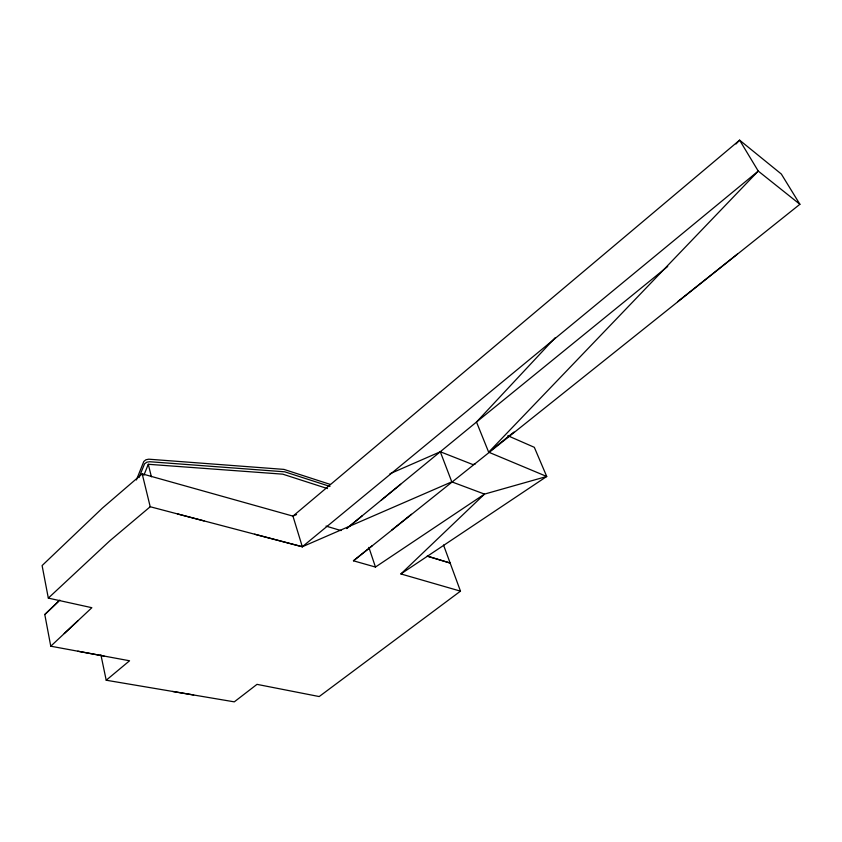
<?xml version="1.0" encoding="UTF-8"?>
<svg xmlns="http://www.w3.org/2000/svg" width="842" height="842" viewBox="0 0 842 842"><rect width="100%" height="100%" fill="white"/><g stroke="black" fill="none" stroke-linecap="round" stroke-linejoin="round"><path stroke-width="1.26" d="M136.415 479.961L143.793 461.49L145.95 459.753L148.739 459.185L283.943 469.394L330.453 484.476M138.962 477.625L144.571 463.784L146.95 462.142L149.75 461.732L284.68 471.804L329.98 486.434M143.898 475.193L148.287 464.279L282.744 474.162L327.475 488.581M555.246 337.663L476.498 422.031L346.757 528.471M736.024 143.982L739.602 140.151L781.334 174.041L799.9 204.28L353.44 560.804L375.458 567.045L484.508 494.107L546.732 476.477L534.323 447.312L507.821 435.724M100.924 654.897L106.208 680.231L129.573 660.77L50.762 646.203L44.794 614.534L58.056 601.819M44.794 614.534L59.845 600.104M443.523 545.027L460.479 591.147L400.897 573.939L484.508 494.107L451.786 481.856L302.32 546.753L254.621 534.217M50.762 646.203L91.862 607.703L48.32 598.115L42.1 565.571L102.377 508.115L142.193 473.857L292.953 516.125L296.542 514.557M64.245 633.563L77.948 620.733M48.32 598.115L109.681 540.922L150.213 506.747L302.32 546.753L758.253 171.084L799.9 204.28M346.651 528.555L362.365 515.672M381.342 500.106L400.655 484.276M667.717 266.461L476.498 422.031L488.665 452.186L546.732 476.477L400.897 573.939M353.44 560.804L372.427 545.553M391.751 530.05L411.401 514.262M513.936 432.062L488.665 452.186L758.253 171.084L739.602 140.151L292.953 516.125L302.32 546.753M677.673 301.636L737.36 254.095M460.479 591.147L319.192 696.555L256.989 684.357L234.297 701.849L106.208 680.231M389.983 473.741L440.303 451.765L472.857 464.563L475.362 463.858M172.642 691.44L193.692 694.997M77.811 651.203L104.071 656.065M177.536 513.936L204.017 520.903M326.033 526.103L341.084 530.586M427.557 556.32L450.154 563.045L427.231 556.015M440.303 451.765L451.786 481.856M368.87 547.395L375.458 567.045M148.287 464.279L151.392 476.814M142.193 473.857L150.213 506.747"/></g></svg>
